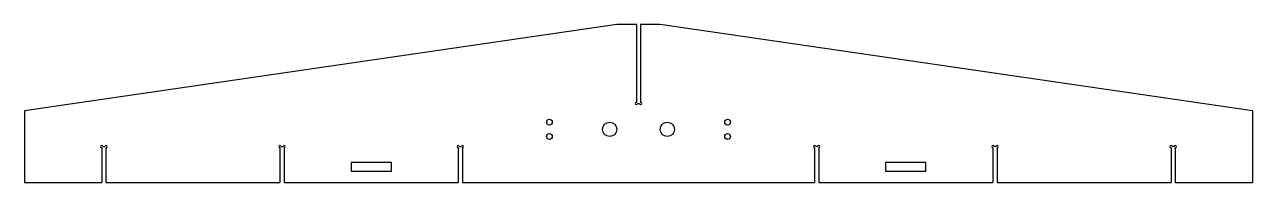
# Model space of a CAD drawing. Header units: millimetres. Extents: x -853 to 853, y 0 to 220.
import ezdxf

# ---------------------------------------------------------------- set-up
doc = ezdxf.new("R2010")
doc.units = ezdxf.units.MM

msp = doc.modelspace()

# ---------------------------------------------------------------- linework, layer by layer
at = {"color": 7, "linetype": 'Continuous', "lineweight": 25}
for p, q in [((-30, 220), (-852.6, 100)), ((-3, 220), (-30, 220)), ((-3, 220), (-3, 111.5)), ((30, 220), (3, 220)), ((3, 220), (3, 111.5)), ((852.6, 100), (30, 220)), ((-1.5, 110), (1.5, 110)), ((-852.6, 100), (-852.6, 0)), ((852.6, 100), (852.6, 0)), ((-745.5, 48.5), (-745.5, 0)), ((-744, 50), (-741, 50)), ((-739.5, 48.5), (-739.5, 0)), ((-498, 48.5), (-498, 0)), ((-496.5, 50), (-493.5, 50)), ((-492, 48.5), (-492, 0)), ((-250.5, 48.5), (-250.5, 0)), ((-249, 50), (-246, 50)), ((-244.5, 48.5), (-244.5, 0)), ((244.5, 48.5), (244.5, 0)), ((249, 50), (246, 50)), ((250.5, 48.5), (250.5, 0)), ((492, 48.5), (492, 0)), ((496.5, 50), (493.5, 50)), ((498, 48.5), (498, 0)), ((739.5, 48.5), (739.5, 0)), ((744, 50), (741, 50)), ((745.5, 48.5), (745.5, 0)), ((-343.2, 28), (-399.2, 28)), ((-399.2, 28), (-399.2, 16)), ((-343.2, 16), (-343.2, 28)), ((399.2, 28), (343.2, 28)), ((343.2, 28), (343.2, 16)), ((399.2, 16), (399.2, 28)), ((-852.6, 0), (-745.5, 0)), ((-739.5, 0), (-498, 0)), ((-492, 0), (-250.5, 0)), ((-399.2, 16), (-343.2, 16)), ((-244.5, 0), (244.5, 0)), ((250.5, 0), (492, 0)), ((343.2, 16), (399.2, 16)), ((498, 0), (739.5, 0)), ((745.5, 0), (852.6, 0))]:
    msp.add_line(p, q, dxfattribs=at)
for centre, radius in [((-123.7, 84), 4), ((123.7, 84), 4), ((-40, 74), 10), ((40, 74), 10), ((-123.7, 64), 4), ((123.7, 64), 4)]:
    msp.add_circle(centre, radius, dxfattribs=at)
for centre, start, end in [((-3, 110), 90, 0), ((3, 110), 180, 90), ((-745.5, 50), 0, 270), ((-739.5, 50), 270, 180), ((-498, 50), 0, 270), ((-492, 50), 270, 180), ((-250.5, 50), 0, 270), ((-244.5, 50), 270, 180), ((244.5, 50), 0, 270), ((250.5, 50), 270, 180), ((492, 50), 0, 270), ((498, 50), 270, 180), ((739.5, 50), 0, 270), ((745.5, 50), 270, 180)]:
    msp.add_arc(centre, 1.5, start, end, dxfattribs=at)

doc.saveas('drawing.dxf')
